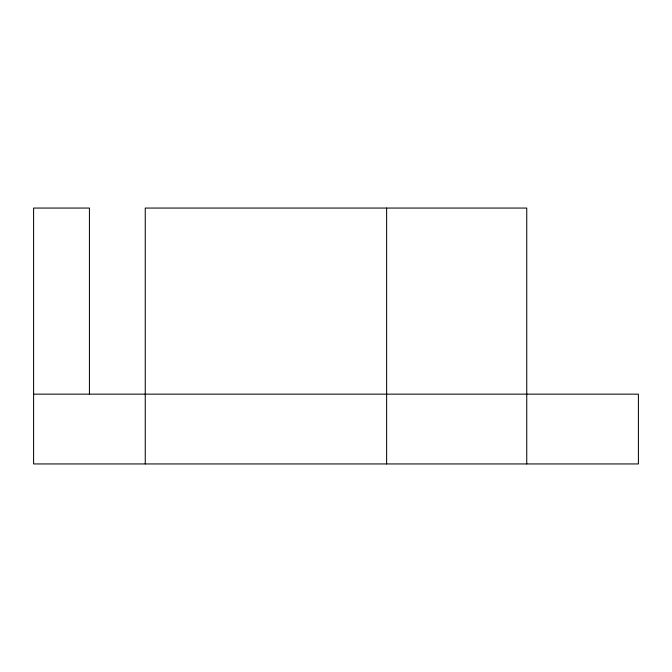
<?xml version="1.0" encoding="UTF-8"?>
<svg xmlns="http://www.w3.org/2000/svg" width="672" height="672" viewBox="0 0 672 672"><rect width="100%" height="100%" fill="white"/><g stroke="black" fill="none" stroke-linecap="round" stroke-linejoin="round"><path stroke-width="1.01" d="M33.6 394.153L638.4 394.153L638.4 463.94L33.6 463.94L33.6 208.06L89.426 208.06L89.426 394.153M526.747 463.94L526.747 208.06L145.253 208.06L145.253 463.94M386.627 208.06L386.627 463.94"/></g></svg>
